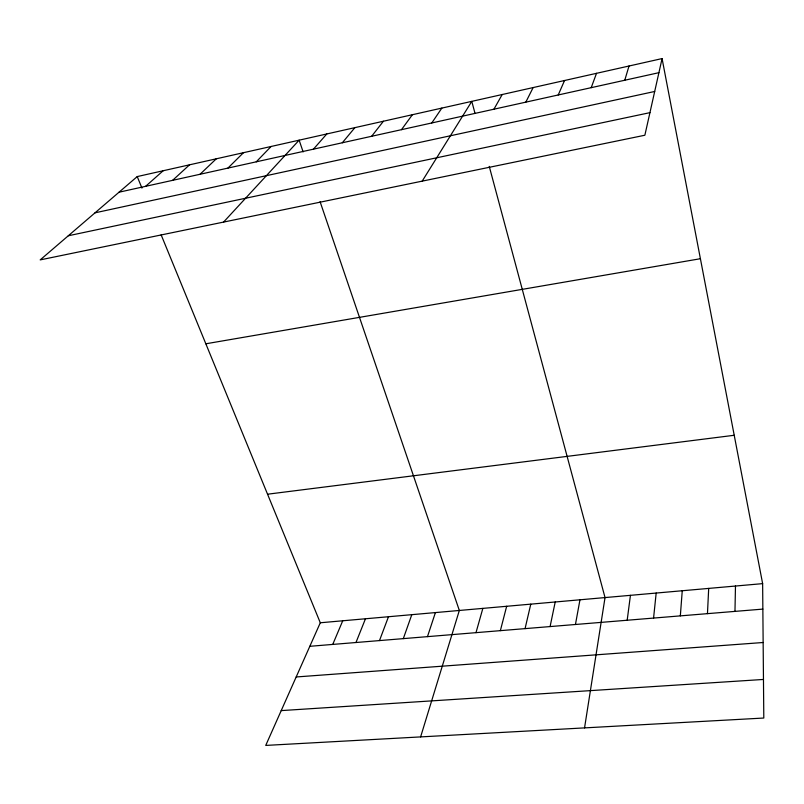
<?xml version="1.0" encoding="UTF-8"?>
<svg xmlns="http://www.w3.org/2000/svg" width="804" height="804" viewBox="0 0 804 804"><rect width="100%" height="100%" fill="white"/><g stroke="black" fill="none" stroke-linecap="round" stroke-linejoin="round"><path stroke-width="1.21" d="M734.967 611.382L735.479 586.036M707.46 613.643L708.696 588.407M680.335 615.874L682.254 590.739M653.572 618.075L656.175 593.05M627.18 620.236L630.436 595.332M584.548 727.891L605.03 597.573L489.244 166.368M575.443 624.487L579.965 599.794M550.087 626.567L555.212 601.985M662.074 58.581L644.868 135.233L40.2 259.893L137.233 176.578L662.074 58.581L762.634 583.634L763.8 718.032L265.732 745.419L320.293 622.768L161.142 234.858M525.062 628.627L530.781 604.146M500.369 630.658L506.661 606.276M475.988 632.658L482.852 608.387M624.768 80.239L629.019 66.008M420.613 736.906L459.335 610.467L320.082 201.673M427.467 636.637L435.416 612.578M403.317 638.627L411.799 614.668M591.211 87.666L596.518 73.315M379.488 640.577L388.483 616.728M355.971 642.507L365.468 618.768M332.745 644.416L342.735 620.778M558.227 94.972L564.559 80.5M525.816 102.148L533.132 87.576M493.937 109.203L502.209 94.52M422.19 181.141L471.787 101.364L474.993 113.294M431.778 122.962L441.858 108.088M401.467 129.675L412.402 114.711M371.649 136.278L383.418 121.233M342.313 142.77L354.886 127.645M313.449 149.162L326.796 133.956M223.572 222.085L299.138 140.177L303.128 151.886M256.255 161.825L271.089 146.479M227.924 168.096L243.481 152.69M200.045 174.277L216.296 158.8M172.609 180.347L189.533 164.82M145.604 186.327L163.182 170.739M119.022 192.206L658.908 72.682M95.013 212.829L654.697 91.475M68.29 235.773L649.944 112.65M205.834 343.79L700.405 258.717M267.551 494.209L734.223 435.276M320.293 622.768L762.634 583.634M309.821 646.305L762.855 609.1M296.184 676.968L763.147 642.507M281.219 710.605L763.468 679.45M137.233 176.578L141.956 188.096"/></g></svg>
